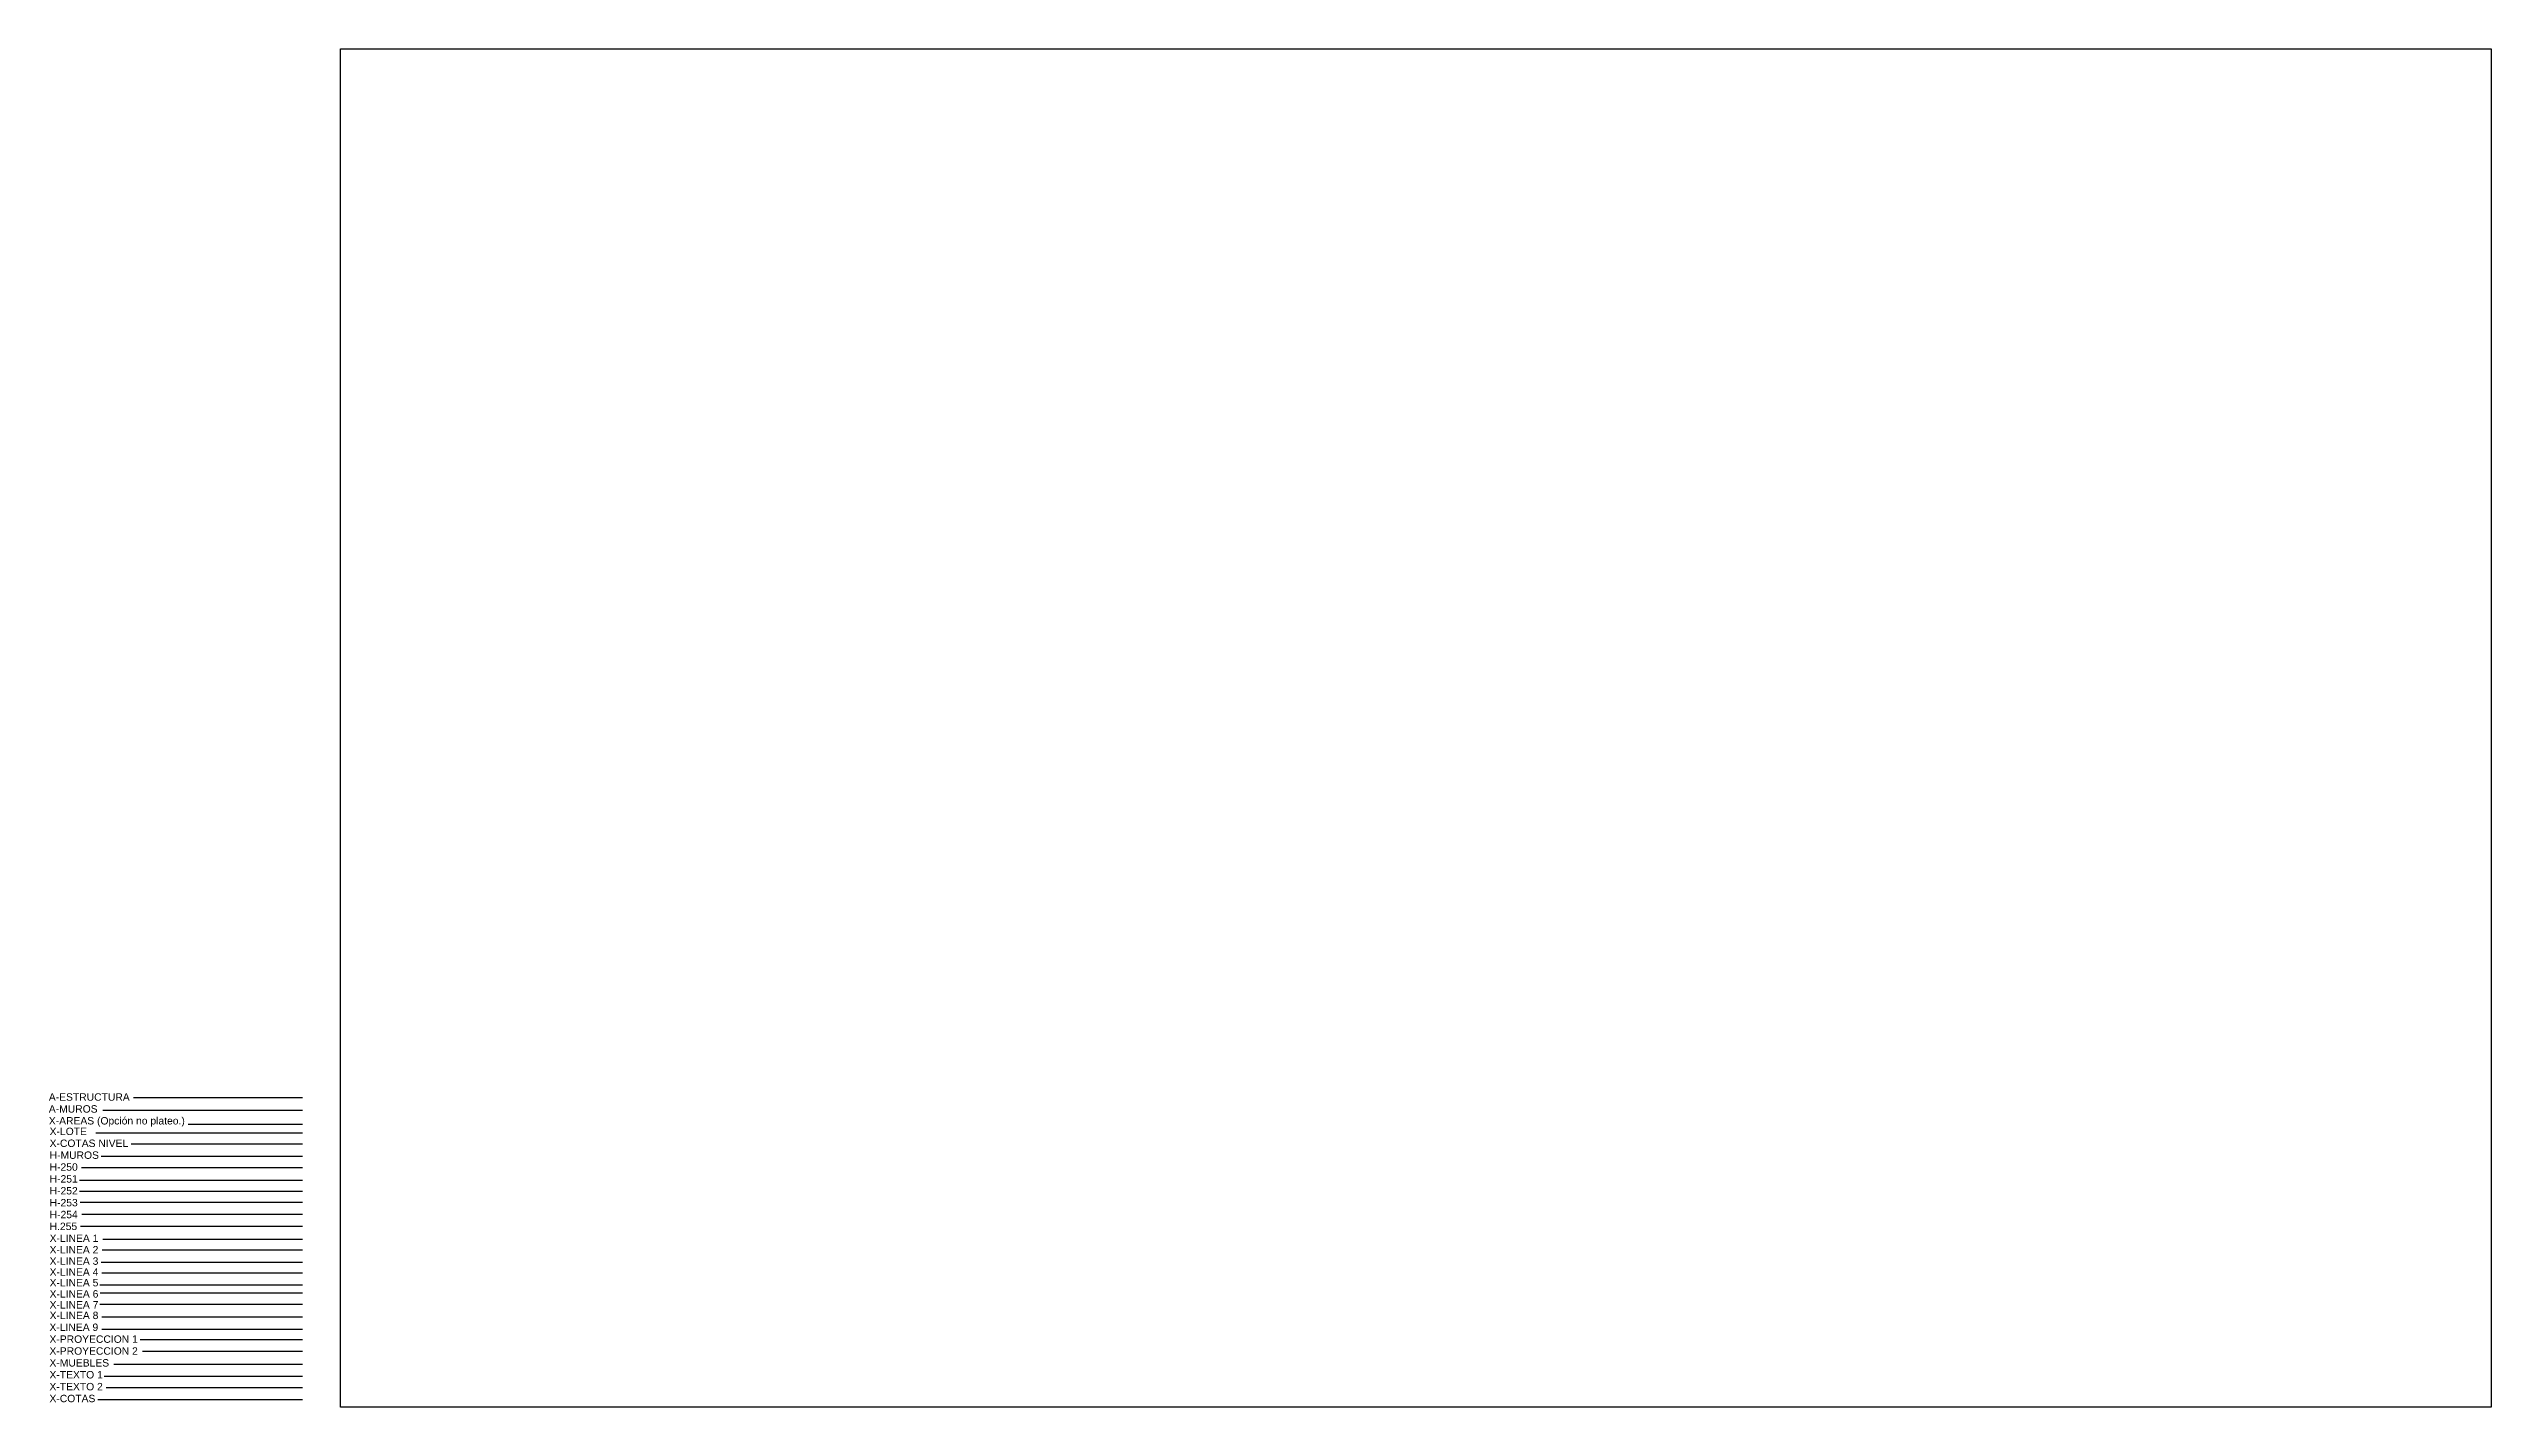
# Model space of a CAD drawing. Header units: metres. Extents: x 400 to 481.4, y 1083.9 to 1111.5.
# Drawn here: x 399.98 to 449.54, y 1083.91 to 1111.47 of the extents above; entities that cross this region are included whole.
import ezdxf

# ---------------------------------------------------------------- set-up
doc = ezdxf.new("R2010")
doc.units = ezdxf.units.M
doc.linetypes.add('DASHDOT', pattern=[25.4, 12.7, -6.35, 0, -6.35])
doc.linetypes.add('DASHDOT2', pattern=[12.7, 6.35, -3.175, 0, -3.175])
for name, color, linetype in [('A-ESTRUCTURA', 6, 'Continuous'), ('A-MUROS', 5, 'Continuous'), ('H-250', 250, 'Continuous'), ('H-251', 251, 'Continuous'), ('H-252', 252, 'Continuous'), ('H-253', 253, 'Continuous'), ('H-254', 254, 'Continuous'), ('H-255', 255, 'Continuous'), ('H-MUROS', 8, 'Continuous'), ('X-COTAS', 2, 'Continuous'), ('X-COTAS NIVEL', 253, 'Continuous'), ('X-LINEA 1', 7, 'Continuous'), ('X-LINEA 2', 6, 'Continuous'), ('X-LINEA 3', 5, 'Continuous'), ('X-LINEA 4', 4, 'Continuous'), ('X-LINEA 5', 3, 'Continuous'), ('X-LINEA 6', 2, 'Continuous'), ('X-LINEA 7', 1, 'Continuous'), ('X-LINEA 8', 8, 'Continuous'), ('X-LINEA 9', 9, 'Continuous'), ('X-LOTE', 30, 'DASHDOT'), ('X-MUEBLES', 9, 'Continuous'), ('X-PROYECCION 1', 1, 'DASHDOT2'), ('X-PROYECCION 2', 8, 'DASHDOT2'), ('X-TEXTO 1', 3, 'Continuous'), ('X-TEXTO 2', 2, 'Continuous')]:
    doc.layers.add(name, color=color, linetype=linetype)
doc.layers.add('X-AREAS (opción no plateo.)', color=4, linetype='Continuous', plot=False)
doc.styles.get("Standard").update_dxf_attribs({"font": 'arial.ttf'})

msp = doc.modelspace()

# ---------------------------------------------------------------- linework, layer by layer
at = {"layer": 'A-ESTRUCTURA'}
msp.add_lwpolyline([(401.692, 1090.197), (405.124, 1090.197)], dxfattribs=at)
at = {"layer": 'A-MUROS'}
msp.add_lwpolyline([(401.068, 1089.934), (405.124, 1089.934)], dxfattribs=at)
at = {"layer": 'H-250'}
msp.add_lwpolyline([(400.638, 1088.773), (405.124, 1088.773)], dxfattribs=at)
at = {"layer": 'H-251'}
msp.add_lwpolyline([(400.599, 1088.52), (405.124, 1088.52)], dxfattribs=at)
at = {"layer": 'H-252'}
msp.add_lwpolyline([(400.599, 1088.296), (405.124, 1088.296)], dxfattribs=at)
at = {"layer": 'H-253'}
msp.add_lwpolyline([(400.609, 1088.071), (405.124, 1088.071)], dxfattribs=at)
at = {"layer": 'H-254'}
msp.add_lwpolyline([(400.648, 1087.828), (405.124, 1087.828)], dxfattribs=at)
at = {"layer": 'H-255'}
msp.add_lwpolyline([(400.619, 1087.584), (405.124, 1087.584)], dxfattribs=at)
at = {"layer": 'H-MUROS'}
msp.add_lwpolyline([(401.038, 1089.007), (405.124, 1089.007)], dxfattribs=at)
at = {"layer": 'X-AREAS (opción no plateo.)'}
msp.add_lwpolyline([(402.804, 1089.651), (405.124, 1089.651)], dxfattribs=at)
at = {"layer": 'X-COTAS'}
msp.add_lwpolyline([(400.97, 1084.064), (405.124, 1084.064)], dxfattribs=at)
at = {"layer": 'X-COTAS NIVEL'}
msp.add_lwpolyline([(401.643, 1089.251), (405.124, 1089.251)], dxfattribs=at)
at = {"layer": 'X-LINEA 1'}
msp.add_lwpolyline([(401.068, 1087.32), (405.124, 1087.32)], dxfattribs=at)
at = {"layer": 'X-LINEA 2'}
msp.add_lwpolyline([(401.058, 1087.106), (405.124, 1087.106)], dxfattribs=at)
at = {"layer": 'X-LINEA 3'}
msp.add_lwpolyline([(401.038, 1086.852), (405.124, 1086.852)], dxfattribs=at)
at = {"layer": 'X-LINEA 4'}
msp.add_lwpolyline([(405.893, 1111.472), (449.54, 1111.472), (449.54, 1083.912), (405.893, 1083.912)], close=True, dxfattribs=at)
msp.add_lwpolyline([(401.048, 1086.638), (405.124, 1086.638)], dxfattribs=at)
at = {"layer": 'X-LINEA 5'}
msp.add_lwpolyline([(401.009, 1086.394), (405.124, 1086.394)], dxfattribs=at)
at = {"layer": 'X-LINEA 6'}
msp.add_lwpolyline([(401.019, 1086.228), (405.124, 1086.228)], dxfattribs=at)
at = {"layer": 'X-LINEA 7'}
msp.add_lwpolyline([(401.009, 1086.004), (405.124, 1086.004)], dxfattribs=at)
at = {"layer": 'X-LINEA 8'}
msp.add_lwpolyline([(401.048, 1085.741), (405.124, 1085.741)], dxfattribs=at)
at = {"layer": 'X-LINEA 9'}
msp.add_lwpolyline([(401.048, 1085.497), (405.124, 1085.497)], dxfattribs=at)
at = {"layer": 'X-LOTE'}
msp.add_lwpolyline([(400.931, 1089.475), (405.124, 1089.475)], dxfattribs=at)
at = {"layer": 'X-MUEBLES'}
msp.add_lwpolyline([(401.292, 1084.785), (405.124, 1084.785)], dxfattribs=at)
at = {"layer": 'X-PROYECCION 1'}
msp.add_lwpolyline([(401.829, 1085.283), (405.124, 1085.283)], dxfattribs=at)
at = {"layer": 'X-PROYECCION 2'}
msp.add_lwpolyline([(401.877, 1085.049), (405.124, 1085.049)], dxfattribs=at)
at = {"layer": 'X-TEXTO 1'}
msp.add_lwpolyline([(401.097, 1084.541), (405.124, 1084.541)], dxfattribs=at)
at = {"layer": 'X-TEXTO 2'}
msp.add_lwpolyline([(401.136, 1084.307), (405.124, 1084.307)], dxfattribs=at)

# ---------------------------------------------------------------- texts
at = {"layer": 'A-ESTRUCTURA'}
msp.add_text('A-ESTRUCTURA', height=0.15, dxfattribs=at).set_placement((399.975, 1090.129))
at = {"layer": 'A-MUROS'}
msp.add_text('A-MUROS', height=0.15, dxfattribs=at).set_placement((399.975, 1089.888))
at = {"layer": 'H-250'}
msp.add_text('H-250', height=0.15, dxfattribs=at).set_placement((399.991, 1088.709))
at = {"layer": 'H-251'}
msp.add_text('H-251', height=0.15, dxfattribs=at).set_placement((399.991, 1088.468))
at = {"layer": 'H-252'}
msp.add_text('H-252', height=0.15, dxfattribs=at).set_placement((399.991, 1088.227))
at = {"layer": 'H-253'}
msp.add_text('H-253', height=0.15, dxfattribs=at).set_placement((399.991, 1087.986))
at = {"layer": 'H-254'}
msp.add_text('H-254', height=0.15, dxfattribs=at).set_placement((399.991, 1087.745))
at = {"layer": 'H-255'}
msp.add_text('H.255', height=0.15, dxfattribs=at).set_placement((399.991, 1087.505))
at = {"layer": 'H-MUROS'}
msp.add_text('H-MUROS', height=0.15, dxfattribs=at).set_placement((399.991, 1088.95))
at = {"layer": 'X-AREAS (opción no plateo.)'}
msp.add_text('X-AREAS (Opción no plateo.)', height=0.15, dxfattribs=at).set_placement((399.975, 1089.647))
at = {"layer": 'X-COTAS'}
msp.add_text('X-COTAS', height=0.15, dxfattribs=at).set_placement((399.988, 1084.012))
at = {"layer": 'X-COTAS NIVEL'}
msp.add_text('X-COTAS NIVEL', height=0.15, dxfattribs=at).set_placement((399.991, 1089.191))
at = {"layer": 'X-LINEA 1'}
msp.add_text('X-LINEA 1', height=0.15, dxfattribs=at).set_placement((399.991, 1087.264))
at = {"layer": 'X-LINEA 2'}
msp.add_text('X-LINEA 2', height=0.15, dxfattribs=at).set_placement((399.991, 1087.03))
at = {"layer": 'X-LINEA 3'}
msp.add_text('X-LINEA 3', height=0.15, dxfattribs=at).set_placement((399.991, 1086.8))
at = {"layer": 'X-LINEA 4'}
msp.add_text('X-LINEA 4', height=0.15, dxfattribs=at).set_placement((399.991, 1086.578))
at = {"layer": 'X-LINEA 5'}
msp.add_text('X-LINEA 5', height=0.15, dxfattribs=at).set_placement((399.991, 1086.362))
at = {"layer": 'X-LINEA 6'}
msp.add_text('X-LINEA 6', height=0.15, dxfattribs=at).set_placement((399.991, 1086.134))
at = {"layer": 'X-LINEA 7'}
msp.add_text('X-LINEA 7', height=0.15, dxfattribs=at).set_placement((399.991, 1085.913))
at = {"layer": 'X-LINEA 8'}
msp.add_text('X-LINEA 8', height=0.15, dxfattribs=at).set_placement((399.991, 1085.698))
at = {"layer": 'X-LINEA 9'}
msp.add_text('X-LINEA 9', height=0.15, dxfattribs=at).set_placement((399.988, 1085.458))
at = {"layer": 'X-LOTE'}
msp.add_text('X-LOTE', height=0.15, dxfattribs=at).set_placement((399.991, 1089.432))
at = {"layer": 'X-MUEBLES'}
msp.add_text('X-MUEBLES', height=0.15, dxfattribs=at).set_placement((399.988, 1084.735))
at = {"layer": 'X-PROYECCION 1'}
msp.add_text('X-PROYECCION 1', height=0.15, dxfattribs=at).set_placement((399.988, 1085.217))
at = {"layer": 'X-PROYECCION 2'}
msp.add_text('X-PROYECCION 2', height=0.15, dxfattribs=at).set_placement((399.988, 1084.976))
at = {"layer": 'X-TEXTO 1'}
msp.add_text('X-TEXTO 1', height=0.15, dxfattribs=at).set_placement((399.988, 1084.494))
at = {"layer": 'X-TEXTO 2'}
msp.add_text('X-TEXTO 2', height=0.15, dxfattribs=at).set_placement((399.988, 1084.253))

doc.saveas('drawing.dxf')
